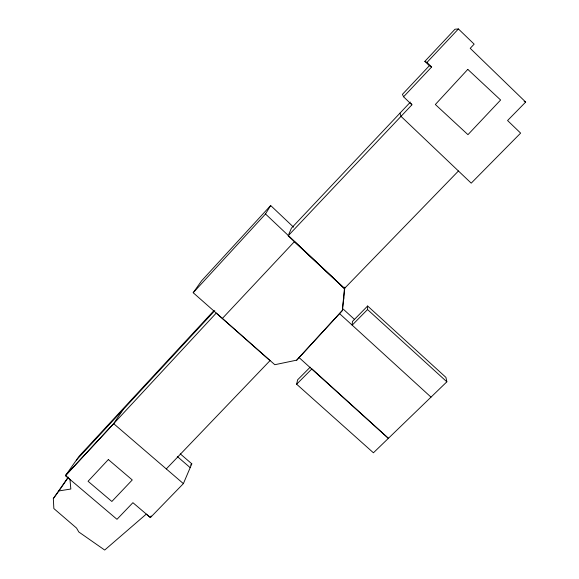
<?xml version="1.0" encoding="UTF-8"?>
<svg xmlns="http://www.w3.org/2000/svg" width="579" height="579" viewBox="0 0 579 579"><rect width="100%" height="100%" fill="white"/><g stroke="black" fill="none" stroke-linecap="round" stroke-linejoin="round"><path stroke-width="0.87" d="M367.622 306.009L352.459 321.439L352.17 325.166L367.527 309.548L367.622 306.009L445.931 377.392L446.858 381.814L373.426 452.792L296.643 384.217L297.62 379.824L310.199 367.166M458.452 170.986L344.447 288.487L342.348 310.503L296.723 360.145L274.808 364.712L193.198 292.728L201.579 280.829L270.668 205.523L293.553 227.163M343.557 300.146L344.845 287.148M343.839 297.678L342.348 310.503L296.723 360.145M68.271 477.089L53.326 498.57L53.854 508.557L76.537 528.062L78.809 531.985L104.69 550.05L146.277 514.116L150.402 517.568L183.377 483.617L191.815 463.822L180.264 453.849M288.791 234.278L291.425 228.162L410.417 102.078M151.155 515.947L150.402 517.568L132.909 502.688L116.987 519.312L65.485 475.62L79.012 456.346L213.731 310.843M193.198 292.728L265.508 213.984L270.668 205.523M53.326 498.57L58.935 490.934L70.833 489.016L69.965 479.419L65.485 475.62L113.658 423.662L123.03 409.708M58.935 490.934L68.105 477.697M76.406 460.066L214.787 310.648M65.485 475.62L216.235 313.065L270.017 360.623L166.296 468.918M265.508 213.984L344.447 288.487L288.132 235.805L411.901 104.828L403.585 96.787L431.652 66.969L429.357 65.709L424.848 61.367L455.007 29.218L458.409 28.95L474.15 44.142L470.213 48.332L525.674 102.063L507.566 120.541L520.622 133.112L471.219 183.159L401.008 116.365L399.951 113.166M424.848 61.367L426.962 62.445L458.409 28.95M429.357 65.709L402.427 94.355L403.585 96.787M222.336 318.472L294.443 241.609L344.447 288.487M190.578 465.103L191.815 463.822M296.643 384.217L311.922 368.859L388.386 438.339L299.097 357.605M524.161 101.397L525.674 102.063M113.658 423.662L183.377 483.617M177.297 456.52L190.187 467.644M367.527 309.548L446.858 381.814M342.392 308.346L354.37 319.297M339.511 313.586L430.993 397.114M426.962 62.445L431.652 66.969M411.155 103.453L411.901 104.828M467.796 69.379L435.343 104.502L467.955 134.668L500.618 100.015L467.796 69.379M108.345 459.56L88.059 481.279L111.863 501.465L132.265 479.955L108.345 459.56"/></g></svg>
